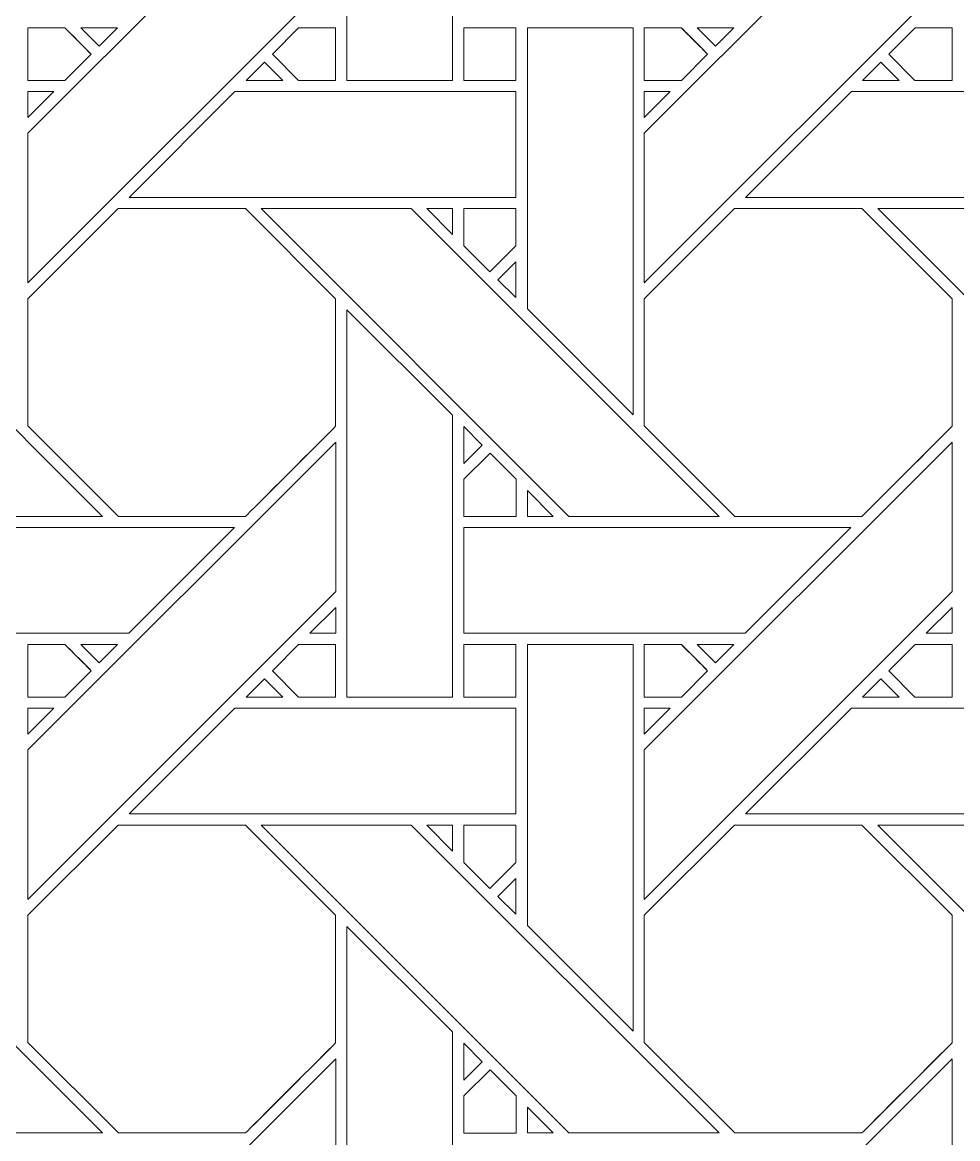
# Model space of a CAD drawing. Header units: inches. Extents: x 4.9 to 19.9, y 1.6 to 16.6.
# Drawn here: x 8.817 to 10.256, y 8.375 to 10.093 of the extents above; entities that cross this region are included whole.
import ezdxf

# ---------------------------------------------------------------- set-up
doc = ezdxf.new("R2010")
doc.units = ezdxf.units.IN
doc.header["$MEASUREMENT"] = 0
doc.layers.add('Design', color=7, linetype='Continuous', lineweight=0)

msp = doc.modelspace()

# ---------------------------------------------------------------- linework, layer by layer
at = {"layer": 'Design'}
for points, knots in [([(12.3829, 16.5948), (8.2407, 16.5948), (4.8829, 13.2369), (4.8829, 9.0948), (4.8829, 4.9526), (8.2407, 1.5948), (12.3829, 1.5948), (16.525, 1.5948), (19.8829, 4.9526), (19.8829, 9.0948), (19.8829, 13.2369), (16.525, 16.5948), (12.3829, 16.5948)], [0, 0, 0, 0, 1, 1, 1, 2, 2, 2, 3, 3, 3, 4, 4, 4, 4]), ([(12.3829, 15.6543), (8.7601, 15.6543), (5.8233, 12.7175), (5.8233, 9.0948), (5.8233, 5.472), (8.7601, 2.5353), (12.3829, 2.5353), (16.0056, 2.5353), (18.9424, 5.472), (18.9424, 9.0948), (18.9424, 12.7175), (16.0056, 15.6543), (12.3829, 15.6543)], [0, 0, 0, 0, 1, 1, 1, 2, 2, 2, 3, 3, 3, 4, 4, 4, 4]), ([(9.3163, 10.0031), (9.3163, 10.0031), (9.3163, 10.599), (9.3163, 10.599), (9.3163, 10.599), (9.4791, 10.4368), (9.4791, 10.4368), (9.4791, 10.4368), (9.4791, 10.0031), (9.4791, 10.0031), (9.4791, 10.0031), (9.3163, 10.0031), (9.3163, 10.0031)], [0, 0, 0, 0, 1, 1, 1, 2, 2, 2, 3, 3, 3, 4, 4, 4, 4]), ([(9.2992, 10.1654), (9.2992, 10.1654), (8.8255, 9.6917), (8.8255, 9.6917), (8.8255, 9.6917), (8.8255, 9.9218), (8.8255, 9.9218), (8.8255, 9.9218), (9.2992, 10.3954), (9.2992, 10.3954), (9.2992, 10.3954), (9.2992, 10.1654), (9.2992, 10.1654)], [0, 0, 0, 0, 1, 1, 1, 2, 2, 2, 3, 3, 3, 4, 4, 4, 4]), ([(10.2479, 10.1654), (10.2479, 10.1654), (9.7742, 9.6917), (9.7742, 9.6917), (9.7742, 9.6917), (9.7742, 9.9218), (9.7742, 9.9218), (9.7742, 9.9218), (10.2479, 10.3954), (10.2479, 10.3954), (10.2479, 10.3954), (10.2479, 10.1654), (10.2479, 10.1654)], [0, 0, 0, 0, 1, 1, 1, 2, 2, 2, 3, 3, 3, 4, 4, 4, 4]), ([(8.8825, 10.0839), (8.8877, 10.0788), (8.9184, 10.048), (8.9228, 10.0436), (8.9228, 10.0436), (8.8824, 10.0032), (8.8824, 10.0032), (8.8824, 10.0032), (8.8255, 10.0032), (8.8255, 10.0032), (8.8255, 10.0032), (8.8255, 10.0839), (8.8255, 10.0839), (8.8255, 10.0839), (8.8825, 10.0839), (8.8825, 10.0839)], [0, 0, 0, 0, 1, 1, 1, 2, 2, 2, 3, 3, 3, 4, 4, 4, 5, 5, 5, 5]), ([(8.9228, 10.0436), (8.9228, 10.0436), (8.8824, 10.0032), (8.8824, 10.0032), (8.8824, 10.0032), (8.8255, 10.0032), (8.8255, 10.0032), (8.8255, 10.0032), (8.8255, 10.0839), (8.8255, 10.0839), (8.8255, 10.0839), (8.8825, 10.0839), (8.8825, 10.0839), (8.8878, 10.0787), (8.9186, 10.0479), (8.9228, 10.0436)], [0, 0, 0, 0, 1, 1, 1, 2, 2, 2, 3, 3, 3, 4, 4, 4, 5, 5, 5, 5]), ([(8.9351, 10.0557), (8.9351, 10.0557), (8.9069, 10.0839), (8.9069, 10.0839), (8.9069, 10.0839), (8.9634, 10.0839), (8.9634, 10.0839), (8.9634, 10.0839), (8.9351, 10.0557), (8.9351, 10.0557)], [0, 0, 0, 0, 1, 1, 1, 2, 2, 2, 3, 3, 3, 3]), ([(9.242, 10.0031), (9.242, 10.0031), (9.2017, 10.0435), (9.2017, 10.0435), (9.2017, 10.0435), (9.2421, 10.084), (9.2421, 10.084), (9.2421, 10.084), (9.2991, 10.084), (9.2991, 10.084), (9.2991, 10.084), (9.2991, 10.0031), (9.2991, 10.0031), (9.2991, 10.0031), (9.242, 10.0031), (9.242, 10.0031)], [0, 0, 0, 0, 1, 1, 1, 2, 2, 2, 3, 3, 3, 4, 4, 4, 5, 5, 5, 5]), ([(9.2991, 10.084), (9.2991, 10.084), (9.2991, 10.0031), (9.2991, 10.0031), (9.2991, 10.0031), (9.242, 10.0031), (9.242, 10.0031), (9.242, 10.0031), (9.2017, 10.0435), (9.2017, 10.0435), (9.2017, 10.0435), (9.2421, 10.084), (9.2421, 10.084), (9.2421, 10.084), (9.2991, 10.084), (9.2991, 10.084)], [0, 0, 0, 0, 1, 1, 1, 2, 2, 2, 3, 3, 3, 4, 4, 4, 5, 5, 5, 5]), ([(9.4963, 10.0839), (9.4963, 10.0839), (9.5766, 10.0839), (9.5766, 10.0839), (9.5766, 10.0839), (9.5766, 10.0031), (9.5766, 10.0031), (9.5766, 10.0031), (9.4963, 10.0031), (9.4963, 10.0031), (9.4963, 10.0031), (9.4963, 10.0839), (9.4963, 10.0839)], [0, 0, 0, 0, 1, 1, 1, 2, 2, 2, 3, 3, 3, 4, 4, 4, 4]), ([(9.5766, 10.0839), (9.5766, 10.0839), (9.5766, 10.0031), (9.5766, 10.0031), (9.5766, 10.0031), (9.4963, 10.0031), (9.4963, 10.0031), (9.4963, 10.0031), (9.4963, 10.0839), (9.4963, 10.0839), (9.4963, 10.0839), (9.5766, 10.0839), (9.5766, 10.0839)], [0, 0, 0, 0, 1, 1, 1, 2, 2, 2, 3, 3, 3, 4, 4, 4, 4]), ([(9.7571, 10.0839), (9.7571, 10.0839), (9.7571, 9.4888), (9.7571, 9.4888), (9.7571, 9.4888), (9.5942, 9.6517), (9.5942, 9.6517), (9.5942, 9.6517), (9.5942, 10.0839), (9.5942, 10.0839), (9.5942, 10.0839), (9.7571, 10.0839), (9.7571, 10.0839)], [0, 0, 0, 0, 1, 1, 1, 2, 2, 2, 3, 3, 3, 4, 4, 4, 4]), ([(9.8313, 10.0839), (9.8364, 10.0788), (9.8672, 10.048), (9.8716, 10.0436), (9.8716, 10.0436), (9.8312, 10.0032), (9.8312, 10.0032), (9.8312, 10.0032), (9.7742, 10.0032), (9.7742, 10.0032), (9.7742, 10.0032), (9.7742, 10.0839), (9.7742, 10.0839), (9.7742, 10.0839), (9.8313, 10.0839), (9.8313, 10.0839)], [0, 0, 0, 0, 1, 1, 1, 2, 2, 2, 3, 3, 3, 4, 4, 4, 5, 5, 5, 5]), ([(9.8559, 10.0593), (9.8559, 10.0593), (9.8716, 10.0436), (9.8716, 10.0436), (9.8716, 10.0436), (9.8312, 10.0032), (9.8312, 10.0032), (9.8312, 10.0032), (9.7742, 10.0032), (9.7742, 10.0032), (9.7742, 10.0032), (9.7742, 10.0839), (9.7742, 10.0839), (9.7742, 10.0839), (9.8313, 10.0839), (9.8313, 10.0839), (9.8366, 10.0786), (9.8466, 10.0686), (9.8559, 10.0593)], [0, 0, 0, 0, 1, 1, 1, 2, 2, 2, 3, 3, 3, 4, 4, 4, 5, 5, 5, 6, 6, 6, 6]), ([(9.8838, 10.0557), (9.8838, 10.0557), (9.8556, 10.0839), (9.8556, 10.0839), (9.8556, 10.0839), (9.9121, 10.0839), (9.9121, 10.0839), (9.9121, 10.0839), (9.8838, 10.0557), (9.8838, 10.0557)], [0, 0, 0, 0, 1, 1, 1, 2, 2, 2, 3, 3, 3, 3]), ([(10.2479, 10.084), (10.2479, 10.084), (10.2479, 10.0031), (10.2479, 10.0031), (10.2479, 10.0031), (10.1907, 10.0031), (10.1907, 10.0031), (10.1907, 10.0031), (10.1504, 10.0435), (10.1504, 10.0435), (10.1504, 10.0435), (10.1908, 10.084), (10.1908, 10.084), (10.1908, 10.084), (10.2479, 10.084), (10.2479, 10.084)], [0, 0, 0, 0, 1, 1, 1, 2, 2, 2, 3, 3, 3, 4, 4, 4, 5, 5, 5, 5]), ([(10.2479, 10.084), (10.2479, 10.084), (10.2479, 10.0031), (10.2479, 10.0031), (10.2479, 10.0031), (10.1907, 10.0031), (10.1907, 10.0031), (10.1907, 10.0031), (10.1504, 10.0435), (10.1504, 10.0435), (10.1504, 10.0435), (10.1908, 10.084), (10.1908, 10.084), (10.1908, 10.084), (10.2479, 10.084), (10.2479, 10.084)], [0, 0, 0, 0, 1, 1, 1, 2, 2, 2, 3, 3, 3, 4, 4, 4, 5, 5, 5, 5]), ([(9.2178, 10.0031), (9.2178, 10.0031), (9.1613, 10.0031), (9.1613, 10.0031), (9.1613, 10.0031), (9.1896, 10.0314), (9.1896, 10.0314), (9.1896, 10.0314), (9.2178, 10.0031), (9.2178, 10.0031)], [0, 0, 0, 0, 1, 1, 1, 2, 2, 2, 3, 3, 3, 3]), ([(10.1666, 10.0031), (10.1666, 10.0031), (10.11, 10.0031), (10.11, 10.0031), (10.11, 10.0031), (10.1383, 10.0314), (10.1383, 10.0314), (10.1383, 10.0314), (10.1666, 10.0031), (10.1666, 10.0031)], [0, 0, 0, 0, 1, 1, 1, 2, 2, 2, 3, 3, 3, 3]), ([(8.8255, 9.9462), (8.8255, 9.9462), (8.8255, 9.986), (8.8255, 9.986), (8.8255, 9.986), (8.8653, 9.986), (8.8653, 9.986), (8.8653, 9.986), (8.8255, 9.9462), (8.8255, 9.9462)], [0, 0, 0, 0, 1, 1, 1, 2, 2, 2, 3, 3, 3, 3]), ([(9.5766, 9.986), (9.5766, 9.986), (9.5766, 9.8232), (9.5766, 9.8232), (9.5766, 9.8232), (8.9813, 9.8232), (8.9813, 9.8232), (8.9813, 9.8232), (9.1442, 9.986), (9.1442, 9.986), (9.1442, 9.986), (9.5766, 9.986), (9.5766, 9.986)], [0, 0, 0, 0, 1, 1, 1, 2, 2, 2, 3, 3, 3, 4, 4, 4, 4]), ([(9.7742, 9.9462), (9.7742, 9.9462), (9.7742, 9.986), (9.7742, 9.986), (9.7742, 9.986), (9.814, 9.986), (9.814, 9.986), (9.814, 9.986), (9.7742, 9.9462), (9.7742, 9.9462)], [0, 0, 0, 0, 1, 1, 1, 2, 2, 2, 3, 3, 3, 3]), ([(10.5253, 9.986), (10.5253, 9.986), (10.5253, 9.8232), (10.5253, 9.8232), (10.5253, 9.8232), (9.93, 9.8232), (9.93, 9.8232), (9.93, 9.8232), (10.0929, 9.986), (10.0929, 9.986), (10.0929, 9.986), (10.5253, 9.986), (10.5253, 9.986)], [0, 0, 0, 0, 1, 1, 1, 2, 2, 2, 3, 3, 3, 4, 4, 4, 4]), ([(8.4669, 9.8061), (8.4669, 9.8061), (8.9405, 9.3324), (8.9405, 9.3324), (8.9405, 9.3324), (8.7095, 9.3324), (8.7095, 9.3324), (8.7095, 9.3324), (8.2359, 9.8061), (8.2359, 9.8061), (8.2359, 9.8061), (8.4669, 9.8061), (8.4669, 9.8061)], [0, 0, 0, 0, 1, 1, 1, 2, 2, 2, 3, 3, 3, 4, 4, 4, 4]), ([(8.9642, 9.8061), (8.9642, 9.8061), (9.1604, 9.8061), (9.1604, 9.8061), (9.1604, 9.8061), (9.2991, 9.6673), (9.2991, 9.6673), (9.2991, 9.6673), (9.2991, 9.4711), (9.2991, 9.4711), (9.2813, 9.4532), (9.1694, 9.3414), (9.1604, 9.3324), (9.1604, 9.3324), (8.9647, 9.3324), (8.9647, 9.3324), (8.9647, 9.3324), (8.8255, 9.4717), (8.8255, 9.4717), (8.8255, 9.4717), (8.8255, 9.6673), (8.8255, 9.6673), (8.8255, 9.6673), (8.9642, 9.8061), (8.9642, 9.8061)], [0, 0, 0, 0, 1, 1, 1, 2, 2, 2, 3, 3, 3, 4, 4, 4, 5, 5, 5, 6, 6, 6, 7, 7, 7, 8, 8, 8, 8]), ([(8.9642, 9.8061), (8.9642, 9.8061), (9.1604, 9.8061), (9.1604, 9.8061), (9.1604, 9.8061), (9.2991, 9.6673), (9.2991, 9.6673), (9.2991, 9.6673), (9.2991, 9.4711), (9.2991, 9.4711), (9.2814, 9.4533), (9.1695, 9.3415), (9.1604, 9.3324), (9.1604, 9.3324), (8.9647, 9.3324), (8.9647, 9.3324), (8.9647, 9.3324), (8.8255, 9.4717), (8.8255, 9.4717), (8.8255, 9.4717), (8.8255, 9.6673), (8.8255, 9.6673), (8.8255, 9.6673), (8.9642, 9.8061), (8.9642, 9.8061)], [0, 0, 0, 0, 1, 1, 1, 2, 2, 2, 3, 3, 3, 4, 4, 4, 5, 5, 5, 6, 6, 6, 7, 7, 7, 8, 8, 8, 8]), ([(9.4156, 9.8061), (9.4156, 9.8061), (9.8892, 9.3324), (9.8892, 9.3324), (9.8892, 9.3324), (9.6582, 9.3324), (9.6582, 9.3324), (9.6582, 9.3324), (9.1846, 9.8061), (9.1846, 9.8061), (9.1846, 9.8061), (9.4156, 9.8061), (9.4156, 9.8061)], [0, 0, 0, 0, 1, 1, 1, 2, 2, 2, 3, 3, 3, 4, 4, 4, 4]), ([(9.4791, 9.8061), (9.4791, 9.8061), (9.4791, 9.7662), (9.4791, 9.7662), (9.4791, 9.7662), (9.4397, 9.8061), (9.4397, 9.8061), (9.4397, 9.8061), (9.4791, 9.8061), (9.4791, 9.8061)], [0, 0, 0, 0, 1, 1, 1, 2, 2, 2, 3, 3, 3, 3]), ([(9.5766, 9.8061), (9.5766, 9.8061), (9.5766, 9.7485), (9.5766, 9.7485), (9.5766, 9.7485), (9.5366, 9.7085), (9.5366, 9.7085), (9.5366, 9.7085), (9.4963, 9.7489), (9.4963, 9.7489), (9.4963, 9.7489), (9.4963, 9.8061), (9.4963, 9.8061), (9.4963, 9.8061), (9.5766, 9.8061), (9.5766, 9.8061)], [0, 0, 0, 0, 1, 1, 1, 2, 2, 2, 3, 3, 3, 4, 4, 4, 5, 5, 5, 5]), ([(9.5366, 9.7085), (9.5366, 9.7085), (9.4963, 9.7489), (9.4963, 9.7489), (9.4963, 9.7489), (9.4963, 9.8061), (9.4963, 9.8061), (9.4963, 9.8061), (9.5766, 9.8061), (9.5766, 9.8061), (9.5766, 9.8061), (9.5766, 9.7485), (9.5766, 9.7485), (9.5766, 9.7485), (9.5366, 9.7085), (9.5366, 9.7085)], [0, 0, 0, 0, 1, 1, 1, 2, 2, 2, 3, 3, 3, 4, 4, 4, 5, 5, 5, 5]), ([(9.9129, 9.8061), (9.9129, 9.8061), (10.1091, 9.8061), (10.1091, 9.8061), (10.1091, 9.8061), (10.2478, 9.6673), (10.2478, 9.6673), (10.2478, 9.6673), (10.2478, 9.4711), (10.2478, 9.4711), (10.23, 9.4532), (10.1181, 9.3414), (10.1091, 9.3324), (10.1091, 9.3324), (9.9134, 9.3324), (9.9134, 9.3324), (9.9134, 9.3324), (9.7742, 9.4717), (9.7742, 9.4717), (9.7742, 9.4717), (9.7742, 9.6673), (9.7742, 9.6673), (9.7742, 9.6673), (9.9129, 9.8061), (9.9129, 9.8061)], [0, 0, 0, 0, 1, 1, 1, 2, 2, 2, 3, 3, 3, 4, 4, 4, 5, 5, 5, 6, 6, 6, 7, 7, 7, 8, 8, 8, 8]), ([(9.9129, 9.8061), (9.9129, 9.8061), (10.1091, 9.8061), (10.1091, 9.8061), (10.1091, 9.8061), (10.2478, 9.6673), (10.2478, 9.6673), (10.2478, 9.6673), (10.2478, 9.4711), (10.2478, 9.4711), (10.2301, 9.4533), (10.1182, 9.3415), (10.1091, 9.3324), (10.1091, 9.3324), (9.9134, 9.3324), (9.9134, 9.3324), (9.9134, 9.3324), (9.7742, 9.4717), (9.7742, 9.4717), (9.7742, 9.4717), (9.7742, 9.6673), (9.7742, 9.6673), (9.7742, 9.6673), (9.9129, 9.8061), (9.9129, 9.8061)], [0, 0, 0, 0, 1, 1, 1, 2, 2, 2, 3, 3, 3, 4, 4, 4, 5, 5, 5, 6, 6, 6, 7, 7, 7, 8, 8, 8, 8]), ([(10.3643, 9.8061), (10.3643, 9.8061), (10.838, 9.3324), (10.838, 9.3324), (10.838, 9.3324), (10.6069, 9.3324), (10.6069, 9.3324), (10.6069, 9.3324), (10.1334, 9.8061), (10.1334, 9.8061), (10.1334, 9.8061), (10.3643, 9.8061), (10.3643, 9.8061)], [0, 0, 0, 0, 1, 1, 1, 2, 2, 2, 3, 3, 3, 4, 4, 4, 4]), ([(9.5766, 9.7242), (9.5766, 9.7242), (9.5766, 9.6691), (9.5766, 9.6691), (9.5766, 9.6691), (9.5488, 9.6964), (9.5488, 9.6964), (9.5488, 9.6964), (9.5766, 9.7242), (9.5766, 9.7242)], [0, 0, 0, 0, 1, 1, 1, 2, 2, 2, 3, 3, 3, 3]), ([(9.4791, 9.4881), (9.4791, 9.4881), (9.4791, 9.0544), (9.4791, 9.0544), (9.4791, 9.0544), (9.3163, 9.0544), (9.3163, 9.0544), (9.3163, 9.0544), (9.3163, 9.6502), (9.3163, 9.6502), (9.3163, 9.6502), (9.4791, 9.4881), (9.4791, 9.4881)], [0, 0, 0, 0, 1, 1, 1, 2, 2, 2, 3, 3, 3, 4, 4, 4, 4]), ([(9.4964, 9.4138), (9.4964, 9.4138), (9.4964, 9.4706), (9.4964, 9.4706), (9.4964, 9.4706), (9.5246, 9.442), (9.5246, 9.442), (9.5246, 9.442), (9.4964, 9.4138), (9.4964, 9.4138)], [0, 0, 0, 0, 1, 1, 1, 2, 2, 2, 3, 3, 3, 3]), ([(8.8255, 8.9731), (8.8255, 8.9731), (9.2992, 9.4467), (9.2992, 9.4467), (9.2992, 9.4467), (9.2992, 9.2166), (9.2992, 9.2166), (9.2992, 9.2166), (8.8255, 8.743), (8.8255, 8.743), (8.8255, 8.743), (8.8255, 8.9731), (8.8255, 8.9731)], [0, 0, 0, 0, 1, 1, 1, 2, 2, 2, 3, 3, 3, 4, 4, 4, 4]), ([(9.7742, 8.9731), (9.7742, 8.9731), (10.2479, 9.4467), (10.2479, 9.4467), (10.2479, 9.4467), (10.2479, 9.2166), (10.2479, 9.2166), (10.2479, 9.2166), (9.7742, 8.743), (9.7742, 8.743), (9.7742, 8.743), (9.7742, 8.9731), (9.7742, 8.9731)], [0, 0, 0, 0, 1, 1, 1, 2, 2, 2, 3, 3, 3, 4, 4, 4, 4]), ([(9.4963, 9.3322), (9.4963, 9.3322), (9.4963, 9.3895), (9.4963, 9.3895), (9.4963, 9.3895), (9.5367, 9.4298), (9.5367, 9.4298), (9.5367, 9.4298), (9.577, 9.3895), (9.577, 9.3895), (9.577, 9.3895), (9.577, 9.3322), (9.577, 9.3322), (9.577, 9.3322), (9.4963, 9.3322), (9.4963, 9.3322)], [0, 0, 0, 0, 1, 1, 1, 2, 2, 2, 3, 3, 3, 4, 4, 4, 5, 5, 5, 5]), ([(9.5367, 9.4298), (9.5367, 9.4298), (9.577, 9.3895), (9.577, 9.3895), (9.577, 9.3895), (9.577, 9.3322), (9.577, 9.3322), (9.577, 9.3322), (9.4963, 9.3322), (9.4963, 9.3322), (9.4963, 9.3322), (9.4963, 9.3895), (9.4963, 9.3895), (9.4963, 9.3895), (9.5367, 9.4298), (9.5367, 9.4298)], [0, 0, 0, 0, 1, 1, 1, 2, 2, 2, 3, 3, 3, 4, 4, 4, 5, 5, 5, 5]), ([(9.5943, 9.3324), (9.5943, 9.3324), (9.5943, 9.3722), (9.5943, 9.3722), (9.5943, 9.3722), (9.634, 9.3324), (9.634, 9.3324), (9.634, 9.3324), (9.5943, 9.3324), (9.5943, 9.3324)], [0, 0, 0, 0, 1, 1, 1, 2, 2, 2, 3, 3, 3, 3]), ([(8.5476, 9.1525), (8.5476, 9.1525), (8.5476, 9.3152), (8.5476, 9.3152), (8.5476, 9.3152), (9.1433, 9.3152), (9.1433, 9.3152), (9.1433, 9.3152), (8.9806, 9.1525), (8.9806, 9.1525), (8.9806, 9.1525), (8.5476, 9.1525), (8.5476, 9.1525)], [0, 0, 0, 0, 1, 1, 1, 2, 2, 2, 3, 3, 3, 4, 4, 4, 4]), ([(9.4964, 9.1525), (9.4964, 9.1525), (9.4964, 9.3152), (9.4964, 9.3152), (9.4964, 9.3152), (10.0921, 9.3152), (10.0921, 9.3152), (10.0921, 9.3152), (9.9293, 9.1525), (9.9293, 9.1525), (9.9293, 9.1525), (9.4964, 9.1525), (9.4964, 9.1525)], [0, 0, 0, 0, 1, 1, 1, 2, 2, 2, 3, 3, 3, 4, 4, 4, 4]), ([(9.2594, 9.1525), (9.2594, 9.1525), (9.2992, 9.1923), (9.2992, 9.1923), (9.2992, 9.1923), (9.2992, 9.1525), (9.2992, 9.1525), (9.2992, 9.1525), (9.2594, 9.1525), (9.2594, 9.1525)], [0, 0, 0, 0, 1, 1, 1, 2, 2, 2, 3, 3, 3, 3]), ([(10.2081, 9.1525), (10.2081, 9.1525), (10.2479, 9.1923), (10.2479, 9.1923), (10.2479, 9.1923), (10.2479, 9.1525), (10.2479, 9.1525), (10.2479, 9.1525), (10.2081, 9.1525), (10.2081, 9.1525)], [0, 0, 0, 0, 1, 1, 1, 2, 2, 2, 3, 3, 3, 3]), ([(8.8825, 9.1352), (8.8877, 9.1301), (8.9184, 9.0993), (8.9229, 9.0948), (8.9229, 9.0948), (8.8824, 9.0544), (8.8824, 9.0544), (8.8824, 9.0544), (8.8255, 9.0544), (8.8255, 9.0544), (8.8255, 9.0544), (8.8255, 9.1352), (8.8255, 9.1352), (8.8255, 9.1352), (8.8825, 9.1352), (8.8825, 9.1352)], [0, 0, 0, 0, 1, 1, 1, 2, 2, 2, 3, 3, 3, 4, 4, 4, 5, 5, 5, 5]), ([(8.9073, 9.1105), (8.9073, 9.1105), (8.9229, 9.0948), (8.9229, 9.0948), (8.9229, 9.0948), (8.8824, 9.0544), (8.8824, 9.0544), (8.8824, 9.0544), (8.8255, 9.0544), (8.8255, 9.0544), (8.8255, 9.0544), (8.8255, 9.1352), (8.8255, 9.1352), (8.8255, 9.1352), (8.8825, 9.1352), (8.8825, 9.1352), (8.8879, 9.1298), (8.8979, 9.1198), (8.9073, 9.1105)], [0, 0, 0, 0, 1, 1, 1, 2, 2, 2, 3, 3, 3, 4, 4, 4, 5, 5, 5, 6, 6, 6, 6]), ([(8.9069, 9.1352), (8.9069, 9.1352), (8.9634, 9.1352), (8.9634, 9.1352), (8.9634, 9.1352), (8.9351, 9.107), (8.9351, 9.107), (8.9351, 9.107), (8.9069, 9.1352), (8.9069, 9.1352)], [0, 0, 0, 0, 1, 1, 1, 2, 2, 2, 3, 3, 3, 3]), ([(9.242, 9.0544), (9.242, 9.0544), (9.2017, 9.0948), (9.2017, 9.0948), (9.2017, 9.0948), (9.2421, 9.1352), (9.2421, 9.1352), (9.2421, 9.1352), (9.2991, 9.1352), (9.2991, 9.1352), (9.2991, 9.1352), (9.2991, 9.0544), (9.2991, 9.0544), (9.2991, 9.0544), (9.242, 9.0544), (9.242, 9.0544)], [0, 0, 0, 0, 1, 1, 1, 2, 2, 2, 3, 3, 3, 4, 4, 4, 5, 5, 5, 5]), ([(9.2017, 9.0948), (9.2017, 9.0948), (9.2421, 9.1352), (9.2421, 9.1352), (9.2421, 9.1352), (9.2991, 9.1352), (9.2991, 9.1352), (9.2991, 9.1352), (9.2991, 9.0544), (9.2991, 9.0544), (9.2991, 9.0544), (9.242, 9.0544), (9.242, 9.0544), (9.242, 9.0544), (9.2017, 9.0948), (9.2017, 9.0948)], [0, 0, 0, 0, 1, 1, 1, 2, 2, 2, 3, 3, 3, 4, 4, 4, 5, 5, 5, 5]), ([(9.4963, 9.1352), (9.4963, 9.1352), (9.5766, 9.1352), (9.5766, 9.1352), (9.5766, 9.1352), (9.5766, 9.0544), (9.5766, 9.0544), (9.5766, 9.0544), (9.4963, 9.0544), (9.4963, 9.0544), (9.4963, 9.0544), (9.4963, 9.1352), (9.4963, 9.1352)], [0, 0, 0, 0, 1, 1, 1, 2, 2, 2, 3, 3, 3, 4, 4, 4, 4]), ([(9.5766, 9.1352), (9.5766, 9.1352), (9.5766, 9.0544), (9.5766, 9.0544), (9.5766, 9.0544), (9.4963, 9.0544), (9.4963, 9.0544), (9.4963, 9.0544), (9.4963, 9.1352), (9.4963, 9.1352), (9.4963, 9.1352), (9.5766, 9.1352), (9.5766, 9.1352)], [0, 0, 0, 0, 1, 1, 1, 2, 2, 2, 3, 3, 3, 4, 4, 4, 4]), ([(9.7571, 9.1352), (9.7571, 9.1352), (9.7571, 8.5401), (9.7571, 8.5401), (9.7571, 8.5401), (9.5942, 8.703), (9.5942, 8.703), (9.5942, 8.703), (9.5942, 9.1352), (9.5942, 9.1352), (9.5942, 9.1352), (9.7571, 9.1352), (9.7571, 9.1352)], [0, 0, 0, 0, 1, 1, 1, 2, 2, 2, 3, 3, 3, 4, 4, 4, 4]), ([(9.8313, 9.1352), (9.8364, 9.1301), (9.8672, 9.0993), (9.8716, 9.0948), (9.8716, 9.0948), (9.8312, 9.0544), (9.8312, 9.0544), (9.8312, 9.0544), (9.7742, 9.0544), (9.7742, 9.0544), (9.7742, 9.0544), (9.7742, 9.1352), (9.7742, 9.1352), (9.7742, 9.1352), (9.8313, 9.1352), (9.8313, 9.1352)], [0, 0, 0, 0, 1, 1, 1, 2, 2, 2, 3, 3, 3, 4, 4, 4, 5, 5, 5, 5]), ([(9.8565, 9.11), (9.8565, 9.11), (9.8716, 9.0948), (9.8716, 9.0948), (9.8716, 9.0948), (9.8312, 9.0544), (9.8312, 9.0544), (9.8312, 9.0544), (9.7742, 9.0544), (9.7742, 9.0544), (9.7742, 9.0544), (9.7742, 9.1352), (9.7742, 9.1352), (9.7742, 9.1352), (9.8313, 9.1352), (9.8313, 9.1352), (9.8368, 9.1297), (9.847, 9.1195), (9.8565, 9.11)], [0, 0, 0, 0, 1, 1, 1, 2, 2, 2, 3, 3, 3, 4, 4, 4, 5, 5, 5, 6, 6, 6, 6]), ([(9.8556, 9.1352), (9.8556, 9.1352), (9.9121, 9.1352), (9.9121, 9.1352), (9.9121, 9.1352), (9.8838, 9.107), (9.8838, 9.107), (9.8838, 9.107), (9.8556, 9.1352), (9.8556, 9.1352)], [0, 0, 0, 0, 1, 1, 1, 2, 2, 2, 3, 3, 3, 3]), ([(10.2479, 9.1352), (10.2479, 9.1352), (10.2479, 9.0544), (10.2479, 9.0544), (10.2479, 9.0544), (10.1907, 9.0544), (10.1907, 9.0544), (10.1907, 9.0544), (10.1504, 9.0948), (10.1504, 9.0948), (10.1504, 9.0948), (10.1908, 9.1352), (10.1908, 9.1352), (10.1908, 9.1352), (10.2479, 9.1352), (10.2479, 9.1352)], [0, 0, 0, 0, 1, 1, 1, 2, 2, 2, 3, 3, 3, 4, 4, 4, 5, 5, 5, 5]), ([(10.1504, 9.0948), (10.1504, 9.0948), (10.1908, 9.1352), (10.1908, 9.1352), (10.1908, 9.1352), (10.2479, 9.1352), (10.2479, 9.1352), (10.2479, 9.1352), (10.2479, 9.0544), (10.2479, 9.0544), (10.2479, 9.0544), (10.1907, 9.0544), (10.1907, 9.0544), (10.1907, 9.0544), (10.1504, 9.0948), (10.1504, 9.0948)], [0, 0, 0, 0, 1, 1, 1, 2, 2, 2, 3, 3, 3, 4, 4, 4, 5, 5, 5, 5]), ([(9.2178, 9.0544), (9.2178, 9.0544), (9.1613, 9.0544), (9.1613, 9.0544), (9.1613, 9.0544), (9.1896, 9.0827), (9.1896, 9.0827), (9.1896, 9.0827), (9.2178, 9.0544), (9.2178, 9.0544)], [0, 0, 0, 0, 1, 1, 1, 2, 2, 2, 3, 3, 3, 3]), ([(10.1665, 9.0544), (10.1665, 9.0544), (10.1101, 9.0544), (10.1101, 9.0544), (10.1101, 9.0544), (10.1383, 9.0827), (10.1383, 9.0827), (10.1383, 9.0827), (10.1665, 9.0544), (10.1665, 9.0544)], [0, 0, 0, 0, 1, 1, 1, 2, 2, 2, 3, 3, 3, 3]), ([(8.8653, 9.0373), (8.8653, 9.0373), (8.8255, 8.9975), (8.8255, 8.9975), (8.8255, 8.9975), (8.8255, 9.0373), (8.8255, 9.0373), (8.8255, 9.0373), (8.8653, 9.0373), (8.8653, 9.0373)], [0, 0, 0, 0, 1, 1, 1, 2, 2, 2, 3, 3, 3, 3]), ([(9.1442, 9.0373), (9.1442, 9.0373), (9.5766, 9.0373), (9.5766, 9.0373), (9.5766, 9.0373), (9.5766, 8.8745), (9.5766, 8.8745), (9.5766, 8.8745), (8.9813, 8.8745), (8.9813, 8.8745), (8.9813, 8.8745), (9.1442, 9.0373), (9.1442, 9.0373)], [0, 0, 0, 0, 1, 1, 1, 2, 2, 2, 3, 3, 3, 4, 4, 4, 4]), ([(9.814, 9.0373), (9.814, 9.0373), (9.7742, 8.9974), (9.7742, 8.9974), (9.7742, 8.9974), (9.7742, 9.0373), (9.7742, 9.0373), (9.7742, 9.0373), (9.814, 9.0373), (9.814, 9.0373)], [0, 0, 0, 0, 1, 1, 1, 2, 2, 2, 3, 3, 3, 3]), ([(9.9301, 8.8745), (9.9301, 8.8745), (10.0929, 9.0373), (10.0929, 9.0373), (10.0929, 9.0373), (10.5253, 9.0373), (10.5253, 9.0373), (10.5253, 9.0373), (10.5253, 8.8745), (10.5253, 8.8745), (10.5253, 8.8745), (9.9301, 8.8745), (9.9301, 8.8745)], [0, 0, 0, 0, 1, 1, 1, 2, 2, 2, 3, 3, 3, 4, 4, 4, 4]), ([(8.2359, 8.8573), (8.2359, 8.8573), (8.4669, 8.8573), (8.4669, 8.8573), (8.4669, 8.8573), (8.9405, 8.3837), (8.9405, 8.3837), (8.9405, 8.3837), (8.7095, 8.3837), (8.7095, 8.3837), (8.7095, 8.3837), (8.2359, 8.8573), (8.2359, 8.8573)], [0, 0, 0, 0, 1, 1, 1, 2, 2, 2, 3, 3, 3, 4, 4, 4, 4]), ([(8.9642, 8.8573), (8.9642, 8.8573), (9.1604, 8.8573), (9.1604, 8.8573), (9.1604, 8.8573), (9.2991, 8.7186), (9.2991, 8.7186), (9.2991, 8.7186), (9.2991, 8.5224), (9.2991, 8.5224), (9.2813, 8.5045), (9.1694, 8.3927), (9.1604, 8.3837), (9.1604, 8.3837), (8.9647, 8.3837), (8.9647, 8.3837), (8.9647, 8.3837), (8.8255, 8.5229), (8.8255, 8.5229), (8.8255, 8.5229), (8.8255, 8.7186), (8.8255, 8.7186), (8.8255, 8.7186), (8.9642, 8.8573), (8.9642, 8.8573)], [0, 0, 0, 0, 1, 1, 1, 2, 2, 2, 3, 3, 3, 4, 4, 4, 5, 5, 5, 6, 6, 6, 7, 7, 7, 8, 8, 8, 8]), ([(8.8255, 8.7186), (8.8255, 8.7186), (8.9642, 8.8573), (8.9642, 8.8573), (8.9642, 8.8573), (9.1604, 8.8573), (9.1604, 8.8573), (9.1604, 8.8573), (9.2991, 8.7186), (9.2991, 8.7186), (9.2991, 8.7186), (9.2991, 8.5224), (9.2991, 8.5224), (9.2811, 8.5043), (9.1692, 8.3926), (9.1604, 8.3837), (9.1604, 8.3837), (8.9647, 8.3837), (8.9647, 8.3837), (8.9647, 8.3837), (8.8255, 8.5229), (8.8255, 8.5229), (8.8255, 8.5229), (8.8255, 8.7186), (8.8255, 8.7186)], [0, 0, 0, 0, 1, 1, 1, 2, 2, 2, 3, 3, 3, 4, 4, 4, 5, 5, 5, 6, 6, 6, 7, 7, 7, 8, 8, 8, 8]), ([(9.1846, 8.8573), (9.1846, 8.8573), (9.4156, 8.8573), (9.4156, 8.8573), (9.4156, 8.8573), (9.8892, 8.3837), (9.8892, 8.3837), (9.8892, 8.3837), (9.6582, 8.3837), (9.6582, 8.3837), (9.6582, 8.3837), (9.1846, 8.8573), (9.1846, 8.8573)], [0, 0, 0, 0, 1, 1, 1, 2, 2, 2, 3, 3, 3, 4, 4, 4, 4]), ([(9.4791, 8.8573), (9.4791, 8.8573), (9.4791, 8.8175), (9.4791, 8.8175), (9.4791, 8.8175), (9.4397, 8.8573), (9.4397, 8.8573), (9.4397, 8.8573), (9.4791, 8.8573), (9.4791, 8.8573)], [0, 0, 0, 0, 1, 1, 1, 2, 2, 2, 3, 3, 3, 3]), ([(9.5766, 8.8573), (9.5766, 8.8573), (9.5766, 8.7997), (9.5766, 8.7997), (9.5766, 8.7997), (9.5366, 8.7598), (9.5366, 8.7598), (9.5366, 8.7598), (9.4963, 8.8001), (9.4963, 8.8001), (9.4963, 8.8001), (9.4963, 8.8573), (9.4963, 8.8573), (9.4963, 8.8573), (9.5766, 8.8573), (9.5766, 8.8573)], [0, 0, 0, 0, 1, 1, 1, 2, 2, 2, 3, 3, 3, 4, 4, 4, 5, 5, 5, 5]), ([(9.5366, 8.7598), (9.5366, 8.7598), (9.4963, 8.8001), (9.4963, 8.8001), (9.4963, 8.8001), (9.4963, 8.8573), (9.4963, 8.8573), (9.4963, 8.8573), (9.5766, 8.8573), (9.5766, 8.8573), (9.5766, 8.8573), (9.5766, 8.7997), (9.5766, 8.7997), (9.5766, 8.7997), (9.5366, 8.7598), (9.5366, 8.7598)], [0, 0, 0, 0, 1, 1, 1, 2, 2, 2, 3, 3, 3, 4, 4, 4, 5, 5, 5, 5]), ([(9.9129, 8.8573), (9.9129, 8.8573), (10.1091, 8.8573), (10.1091, 8.8573), (10.1091, 8.8573), (10.2478, 8.7186), (10.2478, 8.7186), (10.2478, 8.7186), (10.2478, 8.5224), (10.2478, 8.5224), (10.23, 8.5044), (10.1181, 8.3927), (10.1091, 8.3837), (10.1091, 8.3837), (9.9134, 8.3837), (9.9134, 8.3837), (9.9134, 8.3837), (9.7742, 8.5229), (9.7742, 8.5229), (9.7742, 8.5229), (9.7742, 8.7186), (9.7742, 8.7186), (9.7742, 8.7186), (9.9129, 8.8573), (9.9129, 8.8573)], [0, 0, 0, 0, 1, 1, 1, 2, 2, 2, 3, 3, 3, 4, 4, 4, 5, 5, 5, 6, 6, 6, 7, 7, 7, 8, 8, 8, 8]), ([(9.7742, 8.7186), (9.7742, 8.7186), (9.9129, 8.8573), (9.9129, 8.8573), (9.9129, 8.8573), (10.1091, 8.8573), (10.1091, 8.8573), (10.1091, 8.8573), (10.2478, 8.7186), (10.2478, 8.7186), (10.2478, 8.7186), (10.2478, 8.5224), (10.2478, 8.5224), (10.2302, 8.5046), (10.1183, 8.3929), (10.1091, 8.3837), (10.1091, 8.3837), (9.9134, 8.3837), (9.9134, 8.3837), (9.9134, 8.3837), (9.7742, 8.5229), (9.7742, 8.5229), (9.7742, 8.5229), (9.7742, 8.7186), (9.7742, 8.7186)], [0, 0, 0, 0, 1, 1, 1, 2, 2, 2, 3, 3, 3, 4, 4, 4, 5, 5, 5, 6, 6, 6, 7, 7, 7, 8, 8, 8, 8]), ([(10.1334, 8.8573), (10.1334, 8.8573), (10.3643, 8.8573), (10.3643, 8.8573), (10.3643, 8.8573), (10.8379, 8.3837), (10.8379, 8.3837), (10.8379, 8.3837), (10.6069, 8.3837), (10.6069, 8.3837), (10.6069, 8.3837), (10.1334, 8.8573), (10.1334, 8.8573)], [0, 0, 0, 0, 1, 1, 1, 2, 2, 2, 3, 3, 3, 4, 4, 4, 4]), ([(9.5766, 8.7755), (9.5766, 8.7755), (9.5766, 8.7203), (9.5766, 8.7203), (9.5766, 8.7203), (9.5488, 8.7477), (9.5488, 8.7477), (9.5488, 8.7477), (9.5766, 8.7755), (9.5766, 8.7755)], [0, 0, 0, 0, 1, 1, 1, 2, 2, 2, 3, 3, 3, 3]), ([(9.4791, 8.5394), (9.4791, 8.5394), (9.4791, 8.1057), (9.4791, 8.1057), (9.4791, 8.1057), (9.3163, 8.1057), (9.3163, 8.1057), (9.3163, 8.1057), (9.3163, 8.7015), (9.3163, 8.7015), (9.3163, 8.7015), (9.4791, 8.5394), (9.4791, 8.5394)], [0, 0, 0, 0, 1, 1, 1, 2, 2, 2, 3, 3, 3, 4, 4, 4, 4]), ([(9.4964, 8.4651), (9.4964, 8.4651), (9.4964, 8.5219), (9.4964, 8.5219), (9.4964, 8.5219), (9.5246, 8.4933), (9.5246, 8.4933), (9.5246, 8.4933), (9.4964, 8.4651), (9.4964, 8.4651)], [0, 0, 0, 0, 1, 1, 1, 2, 2, 2, 3, 3, 3, 3]), ([(8.8255, 8.0244), (8.8255, 8.0244), (9.2992, 8.498), (9.2992, 8.498), (9.2992, 8.498), (9.2992, 8.2679), (9.2992, 8.2679), (9.2992, 8.2679), (8.8255, 7.7943), (8.8255, 7.7943), (8.8255, 7.7943), (8.8255, 8.0244), (8.8255, 8.0244)], [0, 0, 0, 0, 1, 1, 1, 2, 2, 2, 3, 3, 3, 4, 4, 4, 4]), ([(9.7742, 8.0244), (9.7742, 8.0244), (10.2479, 8.498), (10.2479, 8.498), (10.2479, 8.498), (10.2479, 8.2679), (10.2479, 8.2679), (10.2479, 8.2679), (9.7742, 7.7943), (9.7742, 7.7943), (9.7742, 7.7943), (9.7742, 8.0244), (9.7742, 8.0244)], [0, 0, 0, 0, 1, 1, 1, 2, 2, 2, 3, 3, 3, 4, 4, 4, 4]), ([(9.4963, 8.3834), (9.4963, 8.3834), (9.4963, 8.4407), (9.4963, 8.4407), (9.4963, 8.4407), (9.5367, 8.4811), (9.5367, 8.4811), (9.5367, 8.4811), (9.577, 8.4407), (9.577, 8.4407), (9.577, 8.4407), (9.577, 8.3834), (9.577, 8.3834), (9.577, 8.3834), (9.4963, 8.3834), (9.4963, 8.3834)], [0, 0, 0, 0, 1, 1, 1, 2, 2, 2, 3, 3, 3, 4, 4, 4, 5, 5, 5, 5]), ([(9.5367, 8.4811), (9.5367, 8.4811), (9.577, 8.4407), (9.577, 8.4407), (9.577, 8.4407), (9.577, 8.3834), (9.577, 8.3834), (9.577, 8.3834), (9.4963, 8.3834), (9.4963, 8.3834), (9.4963, 8.3834), (9.4963, 8.4407), (9.4963, 8.4407), (9.4963, 8.4407), (9.5367, 8.4811), (9.5367, 8.4811)], [0, 0, 0, 0, 1, 1, 1, 2, 2, 2, 3, 3, 3, 4, 4, 4, 5, 5, 5, 5]), ([(9.634, 8.3837), (9.634, 8.3837), (9.5943, 8.3837), (9.5943, 8.3837), (9.5943, 8.3837), (9.5943, 8.4235), (9.5943, 8.4235), (9.5943, 8.4235), (9.634, 8.3837), (9.634, 8.3837)], [0, 0, 0, 0, 1, 1, 1, 2, 2, 2, 3, 3, 3, 3])]:
    msp.add_open_spline(points, degree=3, knots=knots, dxfattribs=at)

doc.saveas('drawing.dxf')
